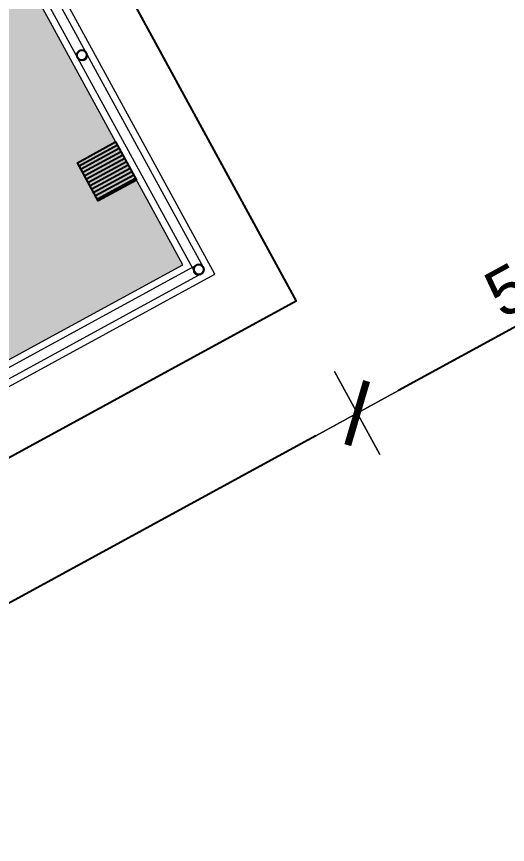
# Model space of a CAD drawing. Extents: x 622283 to 622521, y 9224861 to 9225135.
# Drawn here: x 622403 to 622408.2, y 9225014.92 to 9225023.68 of the extents above; entities that cross this region are included whole.
import ezdxf

# ---------------------------------------------------------------- set-up
doc = ezdxf.new("R2010")
doc.units = 0
doc.header["$PDMODE"] = 32
doc.header["$PDSIZE"] = 2.4
for name, color, linetype, lineweight in [('A-COTAS', 12, 'Continuous', 9), ('A-HACHU', 9, 'Continuous', 0), ('A-PAREDE', 5, 'Continuous', 30), ('A-VISTA01', 1, 'Continuous', 20), ('A-VISTA04', 4, 'Continuous', 5)]:
    doc.layers.add(name, color=color, linetype=linetype, lineweight=lineweight)
doc.layers.add('G_HACHURA', color=9, linetype='Continuous')
doc.layers.add('PH-GRELHA_INT', color=7, linetype='Continuous', true_color=0x1f2df4)
doc.styles.add('Century Gothic', font='arial.ttf')
doc.dimstyles.new('COTA_250', dxfattribs={"dimscale": 250, "dimtxt": 0.002, "dimasz": 0.00025, "dimexe": 0.00075, "dimexo": 0.00075, "dimgap": 0.0005, "dimtad": 1, "dimzin": 4, "dimdsep": 46, "dimtxsty": 'Century Gothic', "dimblk": 'PU-Tick', "dimcen": 0.001, "dimdle": 0.00075, "dimse1": 1, "dimse2": 1, "dimclrd": 256, "dimclre": 256, "dimclrt": 256, "dimadec": 0, "dimazin": 0, "dimtfac": 1, "dimtix": 1, "dimtmove": 0, "dimatfit": 3, "dimldrblk": 'DOT', "dimfxl": 1, "dimarcsym": 0})

# ---------------------------------------------------------------- blocks, each defined once
blk = doc.blocks.new('grelha')
at = {"layer": 'PH-GRELHA_INT'}
blk.add_lwpolyline([(208411.8468901397, 9278578.931014117), (208411.8468901397, 9278579.391014118), (208411.3868901397, 9278579.391014118), (208411.3868901397, 9278578.931014117)], close=True, dxfattribs=at)
for points in [[(208411.42689014, 9278578.931014117), (208411.42689014, 9278579.391014118)], [(208411.4668901399, 9278578.931014117), (208411.4668901399, 9278579.391014118)], [(208411.5068901399, 9278578.931014117), (208411.5068901399, 9278579.391014118)], [(208411.5468901399, 9278578.931014117), (208411.5468901399, 9278579.391014118)], [(208411.5868901399, 9278578.931014117), (208411.5868901399, 9278579.391014118)], [(208411.6268901399, 9278578.931014117), (208411.6268901399, 9278579.391014118)], [(208411.6668901398, 9278578.931014117), (208411.6668901398, 9278579.391014118)], [(208411.7068901398, 9278578.931014117), (208411.7068901398, 9278579.391014118)], [(208411.7468901398, 9278578.931014117), (208411.7468901398, 9278579.391014118)], [(208411.7868901398, 9278578.931014117), (208411.7868901398, 9278579.391014118)], [(208411.8268901398, 9278578.931014117), (208411.8268901398, 9278579.391014118)]]:
    blk.add_lwpolyline(points, dxfattribs=at)
blk = doc.blocks.new('Curbov')
at = {"layer": 'A-HACHU', "true_color": 0xc7c8ca}
h = blk.add_hatch(dxfattribs=at)
h.set_pattern_fill('AR-B88', color=9, scale=0.02)
h.set_pattern_definition([(0, (0, 0), (0, 0.16), []), (90, (0, 0), (-0.07999999999999999, 0.16), [0.16, -0.16])])
h.paths.add_polyline_path([(208193.0803317435, 9278629.065369038), (208197.8303317472, 9278629.065369042), (208197.8303317472, 9278628.815369042), (208197.3803317482, 9278628.815369042), (208197.38033175, 9278626.715369042), (208197.8303317472, 9278626.715369042), (208197.8303317472, 9278626.465369044), (208197.8303317472, 9278625.81536905), (208192.4303317478, 9278625.815369051), (208192.4303317449, 9278623.46536904), (208199.9303317468, 9278623.465369042), (208199.9303317489, 9278626.46536904), (208199.9303317525, 9278626.715369038), (208200.1803317525, 9278626.715369038), (208200.6803317577, 9278626.715369042), (208200.9303317577, 9278626.715369044), (208213.5523912603, 9278626.715369046), (208213.5523912603, 9278627.515369045), (208211.2603895692, 9278628.815369043), (208208.6803317472, 9278628.815369043), (208208.4303317453, 9278628.815369043), (208208.4303317453, 9278636.565369043), (208201.5803317472, 9278636.565369042), (208201.5803317494, 9278629.065369042), (208206.3303317469, 9278629.065369043), (208206.3303317469, 9278628.815369043), (208200.9303317509, 9278628.815369045), (208200.6803317512, 9278628.815369042), (208200.1803317513, 9278628.815369045), (208199.9303317514, 9278628.815369045), (208199.9303317514, 9278629.065369043), (208199.9303317461, 9278632.690369043), (208199.9303317741, 9278632.940369042), (208199.9303317451, 9278636.565369042), (208193.0803317413, 9278636.565369042)])
h.paths.add_polyline_path([(208192.4303317507, 9278626.715369044), (208197.38033175, 9278626.715369042), (208197.3803317482, 9278628.815369042), (208192.4303317489, 9278628.815369043)], flags=17)
at = {"layer": 'A-PAREDE'}
for centre in [(208205.9719984132, 9278636.690369116), (208208.5553317434, 9278636.690369038)]:
    blk.add_circle(centre, 0.053, dxfattribs=at)
at = {"layer": 'A-VISTA01'}
for p, q in [((208208.6803317452, 9278636.815369043), (208200.9303317471, 9278636.815369043)), ((208208.6803317452, 9278628.815369043), (208208.6803317452, 9278636.815369043)), ((208208.4303317453, 9278636.565369043), (208200.9303317472, 9278636.565369042)), ((208208.4303317453, 9278628.815369043), (208208.4303317453, 9278636.565369043))]:
    blk.add_line(p, q, dxfattribs=at)
at = {"layer": 'A-VISTA04'}
for p, q in [((208200.9303317471, 9278636.743369037), (208208.5553317434, 9278636.743369037)), ((208208.5023317434, 9278636.690369038), (208208.5023317434, 9278628.950369043)), ((208208.6083317434, 9278636.690369038), (208208.6083317434, 9278628.940369036)), ((208200.9303317471, 9278636.637369039), (208208.5553317434, 9278636.637369039))]:
    blk.add_line(p, q, dxfattribs=at)
at = {"layer": 'A-COTAS', "color": 1, "lineweight": 30, "xscale": -1, "rotation": 180}
blk.add_blockref('grelha', (-204.4389151805663, 18557215.49638316), dxfattribs=at)
blk = doc.blocks.new('PU-Tick')
for p, q in [((-9e-16, -1), (9e-16, 1)), ((1, 0), (-1, 0))]:
    blk.add_line(p, q)
at = {"color": 0, "linetype": 'ByBlock', "const_width": 0.15}
blk.add_lwpolyline([(-0.5, -0.5), (0.5, 0.5)], dxfattribs=at)
blk = doc.blocks.new('*D727')
at = {"layer": 'A-COTAS', "lineweight": -2, "transparency": 16777216}
blk.add_line((75.56028560362759, 75.94365588761869), (75.56028560362759, 65.97365588787946), dxfattribs=at)
at = {"layer": 'Defpoints', "color": 0, "transparency": 16777216}
for p in [(74.18527907505634, 76.44365588761869), (75.56028560362759, 65.47365588787946), (75.74721826147291, 65.47365588787946)]:
    blk.add_point(p, dxfattribs=at)
at = {"layer": 'A-COTAS', "lineweight": -2, "transparency": 16777216, "xscale": 0.5, "yscale": 0.5, "zscale": 0.5}
for p, rotation in [((75.56028560362759, 76.44365588761869), 90), ((75.56028560362759, 65.47365588787946), 270)]:
    blk.add_blockref('PU-Tick', p, dxfattribs=dict(at, rotation=rotation))
at = {"layer": 'A-COTAS', "transparency": 16777216, "insert": (75.17999910976674, 70.95865588774905), "char_height": 0.5, "attachment_point": 5, "rotation": 90, "style": 'Century Gothic'}
blk.add_mtext('10.97', dxfattribs=at)
blk = doc.blocks.new('_Dot')
at = {"layer": 'G_HACHURA', "color": 0, "lineweight": -2}
blk.add_line((-0.5, 0), (-1, 0), dxfattribs=at)
at = {"layer": 'G_HACHURA', "color": 0, "const_width": 0.5}
blk.add_lwpolyline([(-0.25, 0, 1), (0.25, 0, 1)], format="xyb", close=True, dxfattribs=at)
blk = doc.blocks.new('*D754')
at = {"layer": 'A-COTAS', "lineweight": -2, "transparency": 16777216}
blk.add_line((75.56028561387214, 80.94537431932989), (75.56028561387214, 76.94365588761869), dxfattribs=at)
at = {"layer": 'Defpoints', "color": 0, "transparency": 16777216}
for p in [(76.22054756060245, 81.44537431932989), (75.56028561387214, 76.44365588761869), (76.01177872437987, 76.44365588761869)]:
    blk.add_point(p, dxfattribs=at)
at = {"layer": 'A-COTAS', "lineweight": -2, "transparency": 16777216, "xscale": 0.5, "yscale": 0.5, "zscale": 0.5}
for p, rotation in [((75.56028561387214, 81.44537431932989), 90), ((75.56028561387214, 76.44365588761869), 270)]:
    blk.add_blockref('PU-Tick', p, dxfattribs=dict(at, rotation=rotation))
at = {"layer": 'A-COTAS', "transparency": 16777216, "insert": (75.17999912001129, 78.94451510347426), "char_height": 0.5, "attachment_point": 5, "rotation": 90, "style": 'Century Gothic'}
blk.add_mtext('5.00', dxfattribs=at)
blk = doc.blocks.new('A$Ce07cc1b0')
blk.add_lwpolyline([(56.44527908228338, 76.44378338754177), (74.21176157612354, 76.4437833884731), (74.21176157519221, 68.07365588936955)])
at = {"color": 6}
blk.add_blockref('Curbov', (-208135.1313443584, -9278560.991713159), dxfattribs=at)
at = {"layer": 'A-COTAS'}
for base, p1, p2, picture, middle in [((75.56028561387214, 76.44365588761869), (76.22054756060243, 81.44537431932986), (76.01177872437984, 76.44365588761866), '*D754', (75.17999912001129, 78.94451510347426)), ((75.56028560362759, 65.47365588787946), (74.18527907505631, 76.44365588761866), (75.74721826147288, 65.47365588787943), '*D727', (75.17999910976674, 70.95865588774905))]:
    dim = blk.add_linear_dim(base=base, p1=p1, p2=p2, angle=270, dimstyle='COTA_250', override={"dimasz": 0.002, "dimdle": 0.001}, dxfattribs=at)
    dim.commit()
    dim.dimension.update_dxf_attribs({"geometry": picture, "text_midpoint": middle})

msp = doc.modelspace()

# ---------------------------------------------------------------- block references
at = {"rotation": 298.6104596680653}
msp.add_blockref('A$Ce07cc1b0', (622303.3134132684, 9225049.212860987), dxfattribs=at)

doc.saveas('drawing.dxf')
